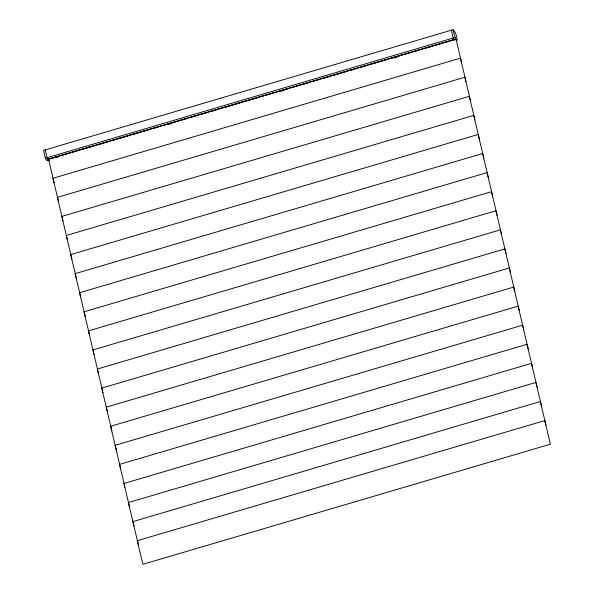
<?xml version="1.0" encoding="UTF-8"?>
<svg xmlns="http://www.w3.org/2000/svg" width="594" height="594" viewBox="0 0 594 594"><rect width="100%" height="100%" fill="white"/><g stroke="black" fill="none" stroke-linecap="round" stroke-linejoin="round"><path stroke-width="0.89" d="M49.057 160.573C46.02 157.172 48.01 163.469 47.438 158.68M453.051 29.7C458.011 51.388 458.813 34.994 453.051 29.7L43.592 150.386C44.78 152.903 44.721 162.971 48.998 160.157M45.411 158.212L453.207 38.001L454.648 40.065L454.573 39.605L450.133 40.919M454.87 37.526L453.207 38.016L451.381 30.175M48.092 159.17L454.232 39.464M51.106 158.531L58.212 156.437M60.885 155.65L63.551 154.863M65.325 154.343L74.213 151.722M76.878 150.935L79.544 150.148M81.319 149.629L83.984 148.842M86.657 148.055L93.763 145.961M97.319 144.914L104.425 142.812M107.091 142.033L109.756 141.246M111.538 140.719L115.978 139.412M117.761 138.885L130.197 135.217M133.754 134.17L140.867 132.076M143.533 131.289L146.198 130.502M147.973 129.982L150.638 129.195M153.304 128.408L160.417 126.314M163.974 125.267L176.411 121.599M178.193 121.072L187.08 118.451M189.746 117.671L192.411 116.884M194.186 116.357L196.852 115.57M199.517 114.791L206.63 112.689M210.187 111.642L217.293 109.548M219.958 108.761L222.624 107.974M224.406 107.455L233.293 104.834M235.959 104.047L243.065 101.953M246.621 100.906L253.727 98.804M256.393 98.025L259.066 97.238M260.84 96.711L263.506 95.924M266.171 95.144L273.285 93.043M276.834 91.996L289.278 88.328M292.835 87.281L299.94 85.187M302.606 84.4L305.271 83.613M307.053 83.093L309.719 82.306M312.385 81.519L319.498 79.425M323.047 78.378L330.16 76.277M332.826 75.497L335.491 74.71M337.266 74.183L346.154 71.562M348.819 70.783L355.932 68.681M359.489 67.634L366.595 65.54M369.26 64.753L371.926 63.966M373.708 63.447L376.373 62.66M379.039 61.873L386.145 59.779M389.701 58.732L402.145 55.064M405.702 54.017L412.808 51.916M415.473 51.136L418.139 50.349M419.921 49.822L422.586 49.035M425.252 48.255L432.358 46.154M435.914 45.107L443.027 43.013M445.693 42.226L448.359 41.439M55.673 157.744L58.338 156.965M168.54 124.48L171.206 123.693M281.4 91.209L284.066 90.429M394.268 57.945L396.933 57.158M49.027 159.935L48.441 159.318L48.56 159.845M48.946 159.838L48.5 159.147M48.99 160.454L47.067 157.714L45.248 149.888M48.671 159.095L48.923 159.548M461.627 62.682L455.977 39.093L48.485 159.199L54.143 182.796M466.067 81.757L460.409 58.167L52.925 178.274L58.576 201.871M470.507 100.839L464.85 77.242L57.366 197.349L63.016 220.946M474.948 119.914L469.29 96.317L61.798 216.424L67.456 240.021M479.388 138.989L473.73 115.392L66.238 235.506L71.896 259.095M483.828 158.063L478.17 134.467L70.679 254.581L76.336 278.17M488.261 177.138L482.61 153.542L75.119 273.656L80.777 297.245M492.701 196.213L487.05 172.616L79.559 292.731L85.217 316.32M497.141 215.288L491.483 191.691L83.999 311.805L89.649 335.395M501.581 234.363L495.923 210.766L88.432 330.88L94.09 354.469M506.021 253.438L500.363 229.848L92.872 349.955L98.53 373.544M510.461 272.512L504.803 248.923L97.312 369.03L102.97 392.619M514.894 291.587L509.244 267.998L101.752 388.105L107.202 410.825M519.334 310.662L513.684 287.073L106.192 407.18L111.85 430.776M523.774 329.737L518.116 306.148L110.633 426.254L116.283 449.851M528.215 348.812L522.557 325.222L115.073 445.329L120.723 468.926M532.655 367.886L526.997 344.297L119.505 464.404L124.955 487.125M537.095 386.961L531.437 363.372L123.946 483.479L129.603 507.076M541.535 406.044L535.877 382.447L128.386 502.554L134.044 526.15M545.968 425.118L540.317 401.522L132.826 521.629L138.484 545.225M544.75 420.597L137.266 540.711L142.916 564.3L550.408 444.193L544.75 420.597"/></g></svg>
